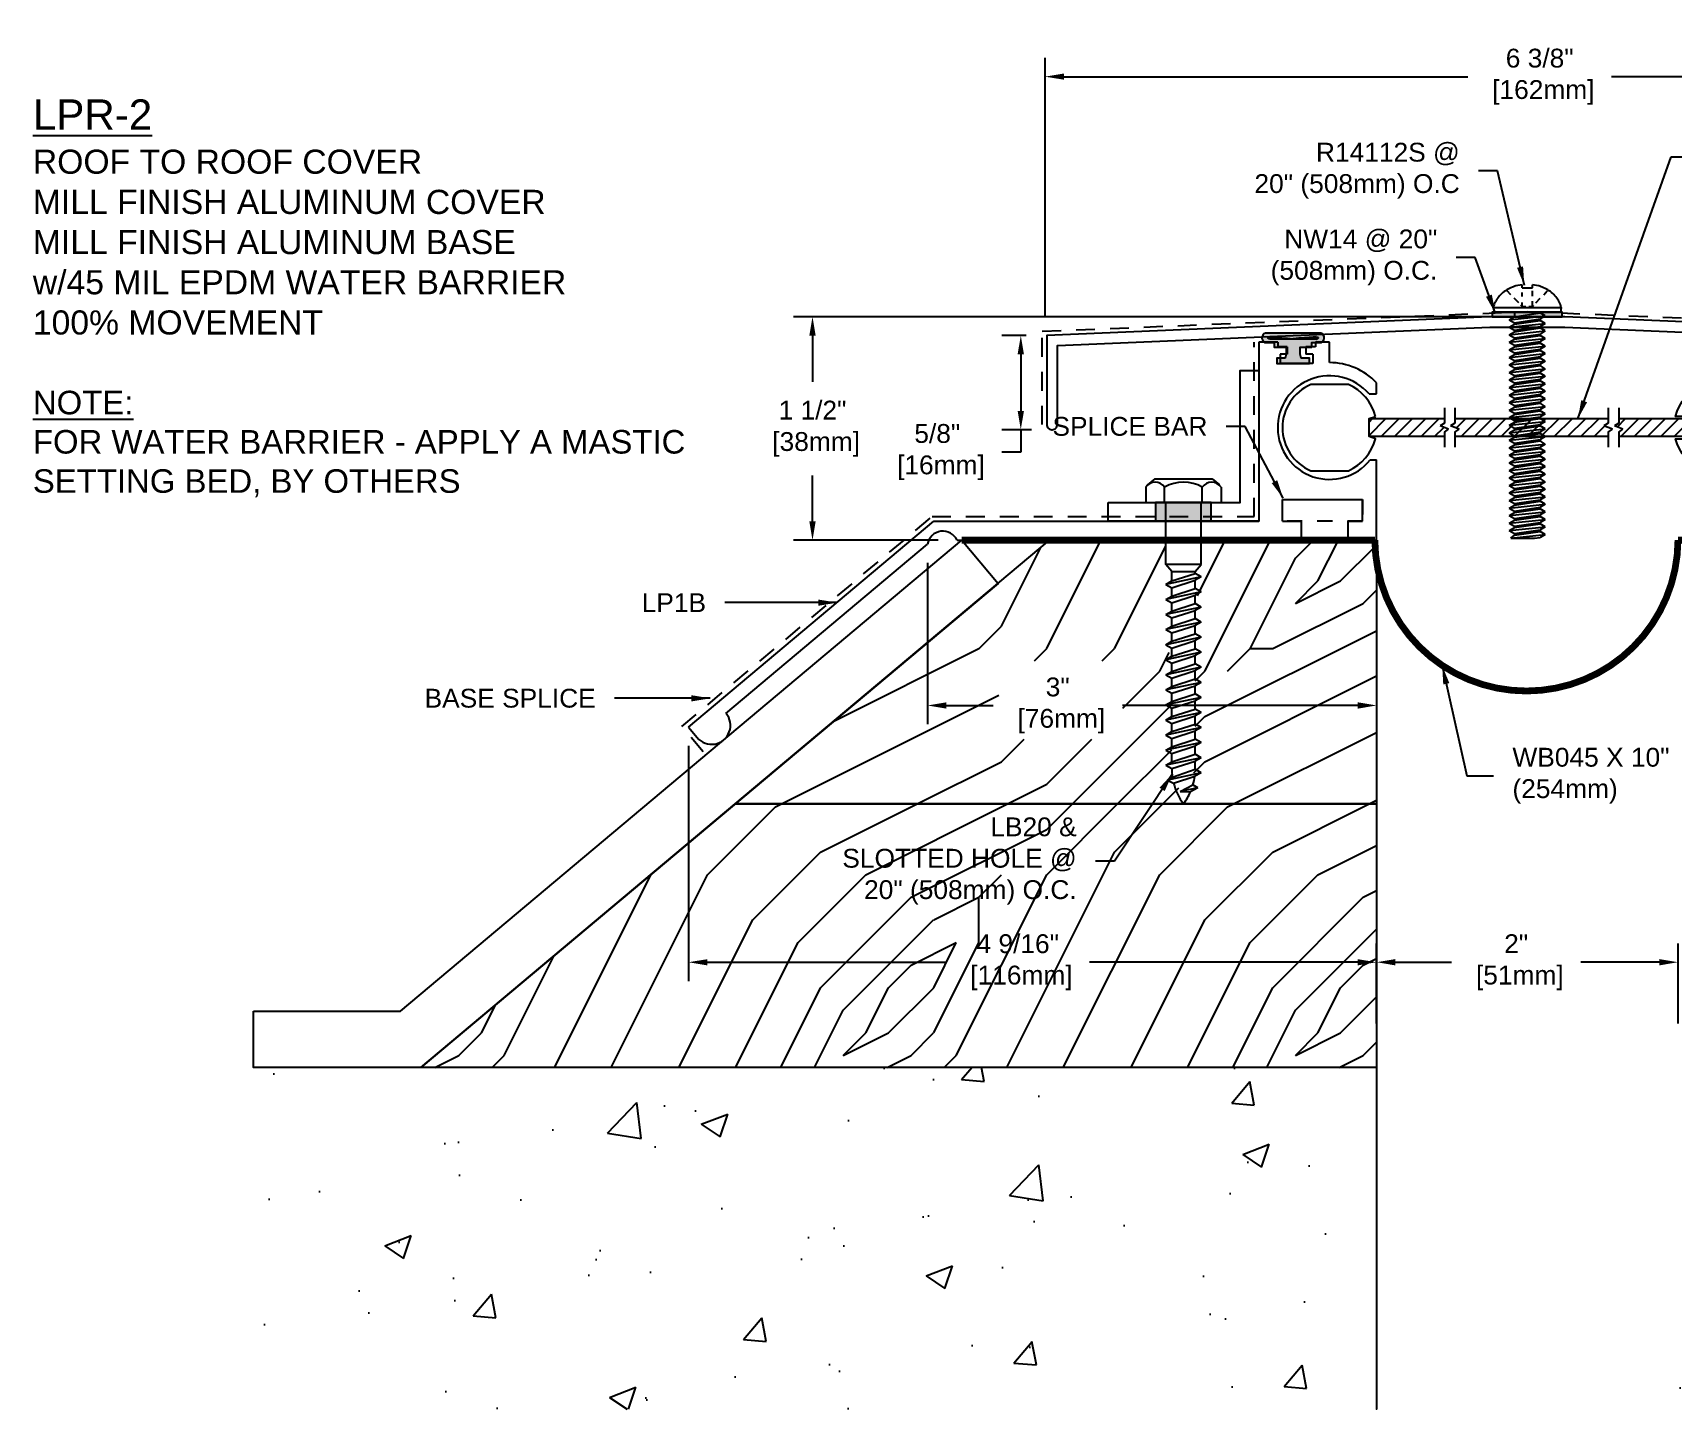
# Model space of a CAD drawing. Header units: inches. Extents: x -1.5 to 17.2, y 1.1 to 10.2.
# Drawn here: x -1.48 to 9.41, y 1.1 to 10.24 of the extents above; entities that cross this region are included whole.
import ezdxf

# ---------------------------------------------------------------- set-up
doc = ezdxf.new("R2010")
doc.units = ezdxf.units.IN
doc.header["$MEASUREMENT"] = 0
doc.linetypes.add('DASHED2', pattern=[0.375, 0.25, -0.125])
for name, color, linetype in [('ANCHORS', 4, 'Continuous'), ('CONDITIONS', 1, 'Continuous'), ('DIMENSIONS', 3, 'Continuous'), ('FILLERS', 2, 'Continuous'), ('METALS', 7, 'Continuous'), ('TEXT', 2, 'Continuous')]:
    doc.layers.add(name, color=color, linetype=linetype)
doc.styles.add('ARIAL', font='arial.ttf')
doc.dimstyles.new('Arial', dxfattribs={"dimtxt": 0.125, "dimasz": 0.125, "dimexe": 0.125, "dimexo": 0.125, "dimgap": 0.125, "dimtad": 0, "dimtih": 1, "dimtoh": 1, "dimdec": 4, "dimzin": 3, "dimdsep": 46, "dimlunit": 4, "dimtxsty": 'ARIAL', "dimcen": 0.125, "dimadec": 0, "dimazin": 0, "dimtfac": 1, "dimtdec": 4, "dimtofl": 0, "dimtmove": 0, "dimatfit": 3, "dimfxl": 0, "dimfrac": 2, "dimtolj": 1, "dimtzin": 0, "dimarcsym": 0})
pattern_1 = [(0, (0.6, 0.15), (3, 3), [0.15, -2.85]), (90, (1.8, 1.2), (-3, 3), [0.3, -2.7]), (45, (1.2, 0.9), (3e-16, 3), [0.2121, -0.6363, 0.2121, -0.4242, 1.485, -1.27294]), (45, (0.45, 0), (3e-16, 3), [0.21213, -0.42426, 0.21213, -3.39412]), (45, (1.5, 0.3), (3e-16, 3), [0.2121, -4.0305]), (45, (1.8, 0.15), (3e-16, 3), [0.2121, -4.0305]), (45, (1.35, 0.45), (3e-16, 3), [0.2121, -4.0305]), (45, (1.2, 0.6), (3e-16, 3), [0.42426, -3.8184]), (45, (1.95, 2.85), (3e-16, 3), [0.4243, -3.8184]), (45, (0.9, 0.75), (3e-16, 3), [0.8485, -3.3941]), (45, (0.75, 0.9), (3e-16, 3), [0.8485, -3.3941]), (45, (2.7, 1.8), (3e-16, 3), [0.8485, -3.3941]), (45, (0.6, 1.2), (3e-16, 3), [0.6364, -3.60624]), (45, (0, 1.65), (3e-16, 3), [0.6364, -3.60624]), (45, (0.3, 1.35), (3e-16, 3), [0.6364, -3.60624]), (45, (2.25, 2.25), (3e-16, 3), [1.0607, -3.182]), (45, (1.95, 2.4), (3e-16, 3), [1.06066, -3.182]), (45, (2.25, 1.65), (3e-16, 3), [1.4849, -2.7577]), (26.565, (0.9, 0.45), (3, 1e-09), [0.3354, -6.3728]), (26.565, (1.5, 1.35), (3, 1e-09), [0.3354, -6.3728]), (26.565, (1.35, 1.05), (3, 1e-09), [0.3354, -6.3728]), (26.565, (0.75, 0.15), (3, 1e-09), [0.6708, -6.0374]), (26.565, (1.35, 1.5), (3, 1e-09), [1.00623, -5.702]), (26.565, (1.05, 1.65), (3, 1e-09), [1.34164, -5.36656]), (26.565, (0.75, 1.8), (3, 1e-09), [1.34164, -5.36656]), (26.565, (0.3, 2.7), (3, 1e-09), [1.34164, -5.36656]), (26.565, (0.3, 2.4), (3, 1e-09), [1.67705, -5.03115]), (26.565, (0.45, 2.1), (3, 1e-09), [1.67705, -5.03115]), (63.435, (1.5, 0.9), (2e-10, 3), [0.3354, -6.3728]), (63.435, (1.05, 0.6), (2e-10, 3), [0.3354, -6.3728]), (63.435, (0.6, 0.15), (2e-10, 3), [0.6708, -6.0374]), (63.435, (1.5, 0.6), (2e-10, 3), [0.6708, -6.0374]), (63.435, (0.3, 0), (2e-10, 3), [1.00623, -5.702]), (63.435, (0, 0), (2e-10, 3), [1.34164, -5.36656]), (63.435, (2.7, 0.15), (2e-10, 3), [1.34164, -5.36656]), (63.435, (1.65, 0.45), (2e-10, 3), [1.34164, -5.36656]), (63.435, (2.25, 0.15), (2e-10, 3), [1.67705, -5.03115]), (63.435, (1.95, 0.3), (2e-10, 3), [1.67705, -5.03115])]

# ---------------------------------------------------------------- blocks, each defined once
blk = doc.blocks.new('9204')
blk.add_lwpolyline([(0.01, 0.07), (0, 0.06), (-0.01, 0.07), (-0.25, 0.07), (-3.188, -0.055), (-3.188, -0.646, 0.414214), (-3.154, -0.68), (-3.152, -0.68, 0.414214), (-3.118, -0.646), (-3.118, -0.122), (-0.249, 0), (0.249, 0), (3.118, -0.122), (3.118, -0.646, 0.414214), (3.152, -0.68), (3.154, -0.68, 0.414214), (3.188, -0.646), (3.188, -0.055), (0.25, 0.07)], format="xyb", close=True)
blk = doc.blocks.new('SB6')
h = blk.add_hatch()
h.set_pattern_fill('ANSI31', color=256, scale=0.5, style=0)
h.paths.add_polyline_path([(2.805, -0.06), (2.805, 0.06), (1.919, 0.06), (1.919, 0.03), (1.89, 0.011), (1.947, -0.011), (1.919, -0.03), (1.919, -0.06)])
h.paths.add_polyline_path([(1.849, -0.06), (1.849, -0.03), (1.877, -0.011), (1.82, 0.011), (1.849, 0.03), (1.849, 0.06), (0.832, 0.06), (0.832, 0.03), (0.803, 0.011), (0.86, -0.011), (0.832, -0.03), (0.832, -0.06)])
h.paths.add_polyline_path([(0.762, -0.06), (0.762, -0.03), (0.79, -0.011), (0.733, 0.011), (0.762, 0.03), (0.762, 0.06), (0.262, 0.06), (0.262, -0.06)])
for p, q in [((0.762, 0.13), (0.762, 0.03)), ((0.832, 0.13), (0.832, 0.03)), ((1.849, 0.13), (1.849, 0.03)), ((1.919, 0.13), (1.919, 0.03)), ((0.762, 0.03), (0.733, 0.011)), ((0.79, -0.011), (0.733, 0.011)), ((0.832, 0.03), (0.803, 0.011)), ((0.86, -0.011), (0.803, 0.011)), ((1.849, 0.03), (1.82, 0.011)), ((1.877, -0.011), (1.82, 0.011)), ((1.919, 0.03), (1.89, 0.011)), ((1.947, -0.011), (1.89, 0.011)), ((0.762, -0.03), (0.79, -0.011)), ((0.762, -0.03), (0.762, -0.13)), ((0.832, -0.03), (0.86, -0.011)), ((0.832, -0.03), (0.832, -0.13)), ((1.849, -0.03), (1.877, -0.011)), ((1.849, -0.03), (1.849, -0.13)), ((1.919, -0.03), (1.947, -0.011)), ((1.919, -0.03), (1.919, -0.13))]:
    blk.add_line(p, q)
for points in [[(0.304, 0.074, 0.233897), (0.125, 0.286), (-0.125, 0.286, 0.654654), (-0.125, -0.286), (0.125, -0.286, 0.233897), (0.304, -0.074), (0.262, -0.06), (0.262, 0.06)], [(2.805, 0.074), (2.296, 0.074, -0.233897), (2.475, 0.286), (2.725, 0.286, -0.654654), (2.725, -0.286), (2.475, -0.286, -0.233897), (2.296, -0.074), (2.805, -0.074)]]:
    blk.add_lwpolyline(points, format="xyb", close=True)
for points in [[(0.262, 0.06), (0.762, 0.06)], [(0.832, 0.06), (1.849, 0.06)], [(1.919, 0.06), (2.805, 0.06), (2.805, -0.06), (1.919, -0.06)], [(0.762, -0.06), (0.262, -0.06)], [(1.849, -0.06), (0.832, -0.06)]]:
    blk.add_lwpolyline(points)
blk = doc.blocks.new('*D2')
at = {"layer": 'Defpoints', "color": 0}
for p in [(8.419, 8.355), (3.698, 6.872), (4.657, 6.872)]:
    blk.add_point(p, dxfattribs=at)
at = {"layer": 'DIMENSIONS', "color": 0, "lineweight": -2}
for p, q in [((8.294, 8.355), (3.573, 8.355)), ((3.698, 8.23), (3.698, 7.922)), ((3.698, 6.997), (3.698, 7.302)), ((4.532, 6.872), (3.573, 6.872))]:
    blk.add_line(p, q, dxfattribs=at)
at = {"layer": 'DIMENSIONS', "color": 0}
for points in [[(3.677, 8.23), (3.719, 8.23), (3.698, 8.355)], [(3.677, 6.997), (3.719, 6.997), (3.698, 6.872)]]:
    blk.add_solid(points, dxfattribs=at)
at = {"layer": 'DIMENSIONS', "color": 0, "insert": (3.698, 7.612), "char_height": 0.125, "attachment_point": 5, "style": 'ARIAL'}
blk.add_mtext('\\A1;1 1/2"\\P [38mm]', dxfattribs=at)
blk = doc.blocks.new('*D3')
at = {"layer": 'Defpoints', "color": 0}
for p in [(5.241, 8.23), (5.08, 7.605), (5.275, 7.605)]:
    blk.add_point(p, dxfattribs=at)
at = {"layer": 'DIMENSIONS', "color": 0, "lineweight": -2}
for p, q in [((5.116, 8.23), (4.955, 8.23)), ((5.08, 8.105), (5.08, 7.73)), ((5.15, 7.605), (4.955, 7.605)), ((5.08, 7.605), (5.08, 7.457)), ((5.08, 7.457), (4.955, 7.457))]:
    blk.add_line(p, q, dxfattribs=at)
at = {"layer": 'DIMENSIONS', "color": 0}
for points in [[(5.059, 8.105), (5.101, 8.105), (5.08, 8.23)], [(5.059, 7.73), (5.101, 7.73), (5.08, 7.605)]]:
    blk.add_solid(points, dxfattribs=at)
at = {"layer": 'DIMENSIONS', "color": 0, "insert": (4.526, 7.457), "char_height": 0.125, "attachment_point": 5, "style": 'ARIAL'}
blk.add_mtext('\\A1;5/8"\\P [16mm]', dxfattribs=at)
blk = doc.blocks.new('*D4')
at = {"layer": 'Defpoints', "color": 0}
for p in [(9.441, 4.071), (7.441, 3.54), (9.441, 3.54)]:
    blk.add_point(p, dxfattribs=at)
at = {"layer": 'DIMENSIONS', "color": 0, "lineweight": -2}
for p, q in [((7.441, 3.665), (7.441, 4.196)), ((9.441, 3.665), (9.441, 4.196)), ((7.566, 4.071), (7.938, 4.071)), ((9.316, 4.071), (8.796, 4.071))]:
    blk.add_line(p, q, dxfattribs=at)
at = {"layer": 'DIMENSIONS', "color": 0}
for points in [[(7.566, 4.092), (7.566, 4.05), (7.441, 4.071)], [(9.316, 4.092), (9.316, 4.05), (9.441, 4.071)]]:
    blk.add_solid(points, dxfattribs=at)
at = {"layer": 'DIMENSIONS', "color": 0, "insert": (8.367, 4.071), "char_height": 0.125, "attachment_point": 5, "style": 'ARIAL'}
blk.add_mtext('\\A1;2"\\P [51mm]', dxfattribs=at)
blk = doc.blocks.new('*D5')
at = {"layer": 'Defpoints', "color": 0}
for p in [(11.617, 9.948), (5.241, 8.23), (11.617, 8.23)]:
    blk.add_point(p, dxfattribs=at)
at = {"layer": 'DIMENSIONS', "color": 0, "lineweight": -2}
for p, q in [((5.241, 8.355), (5.241, 10.073)), ((11.617, 8.355), (11.617, 10.073)), ((5.366, 9.948), (8.046, 9.948)), ((11.492, 9.948), (9, 9.948))]:
    blk.add_line(p, q, dxfattribs=at)
at = {"layer": 'DIMENSIONS', "color": 0}
for points in [[(5.366, 9.969), (5.366, 9.928), (5.241, 9.948)], [(11.492, 9.969), (11.492, 9.928), (11.617, 9.948)]]:
    blk.add_solid(points, dxfattribs=at)
at = {"layer": 'DIMENSIONS', "color": 0, "insert": (8.523, 9.948), "char_height": 0.125, "attachment_point": 5, "style": 'ARIAL'}
blk.add_mtext('\\A1;6 3/8"\\P [162mm]', dxfattribs=at)
blk = doc.blocks.new('NW14')
blk.add_hatch(color=256).paths.add_polyline_path([(0.2325, -0.03), (0.2325, 0), (-0.2325, 0), (-0.2325, -0.03)])
blk.add_lwpolyline([(-0.2325, -0.03), (0.2325, -0.03), (0.2325, 0), (-0.2325, 0)], close=True)
blk = doc.blocks.new('LB20')
for p, q in [((-0.19, 0.156), (-0.238, 0.116)), ((-0.19, 0.156), (0.19, 0.156)), ((0.19, 0.156), (0.238, 0.116)), ((-0.25, 0.102), (-0.25, 0)), ((-0.25, 0), (0.25, 0)), ((-0.125, 0), (-0.125, 0.102)), ((-0.117, -0.412), (-0.117, 0)), ((0.117, -0.412), (0.117, 0)), ((0.125, 0), (0.125, 0.102)), ((0.25, 0.102), (0.25, 0)), ((-0.078, -0.458), (-0.117, -0.412)), ((0.117, -0.412), (-0.117, -0.412)), ((0.078, -0.458), (0.117, -0.412)), ((0.117, -0.494), (-0.117, -0.544)), ((-0.117, -0.544), (-0.078, -0.521)), ((-0.117, -0.544), (-0.078, -0.566)), ((-0.078, -0.521), (-0.078, -0.458)), ((-0.078, -0.458), (0.078, -0.458)), ((-0.078, -0.521), (0.078, -0.471)), ((-0.078, -0.566), (0.078, -0.516)), ((0.078, -0.471), (0.078, -0.458)), ((0.117, -0.494), (0.078, -0.471)), ((0.117, -0.494), (0.078, -0.516)), ((0.078, -0.571), (0.078, -0.516)), ((0.117, -0.594), (-0.117, -0.644)), ((-0.117, -0.644), (-0.078, -0.621)), ((-0.117, -0.644), (-0.078, -0.666)), ((-0.078, -0.621), (-0.078, -0.566)), ((-0.078, -0.621), (0.078, -0.571)), ((-0.078, -0.666), (0.078, -0.616)), ((0.117, -0.594), (0.078, -0.571)), ((0.117, -0.594), (0.078, -0.616)), ((0.078, -0.671), (0.078, -0.616)), ((0.117, -0.694), (-0.117, -0.744)), ((-0.117, -0.744), (-0.078, -0.721)), ((-0.117, -0.744), (-0.078, -0.766)), ((-0.078, -0.721), (-0.078, -0.666)), ((-0.078, -0.721), (0.078, -0.671)), ((-0.078, -0.766), (0.078, -0.716)), ((0.117, -0.694), (0.078, -0.671)), ((0.117, -0.694), (0.078, -0.716)), ((0.078, -0.771), (0.078, -0.716)), ((0.117, -0.794), (-0.117, -0.844)), ((-0.117, -0.844), (-0.078, -0.821)), ((-0.117, -0.844), (-0.078, -0.866)), ((-0.078, -0.821), (-0.078, -0.766)), ((-0.078, -0.821), (0.078, -0.771)), ((-0.078, -0.866), (0.078, -0.816)), ((-0.078, -0.921), (-0.078, -0.866)), ((0.117, -0.794), (0.078, -0.771)), ((0.117, -0.794), (0.078, -0.816)), ((0.078, -0.871), (0.078, -0.816)), ((0.117, -0.894), (-0.117, -0.944)), ((-0.117, -0.944), (-0.078, -0.921)), ((-0.117, -0.944), (-0.078, -0.966)), ((-0.078, -0.921), (0.078, -0.871)), ((-0.078, -0.966), (0.078, -0.916)), ((-0.078, -1.021), (-0.078, -0.966)), ((-0.078, -1.021), (0.078, -0.971)), ((0.117, -0.894), (0.078, -0.871)), ((0.117, -0.894), (0.078, -0.916)), ((0.078, -0.971), (0.078, -0.916)), ((0.117, -0.994), (0.078, -0.971)), ((0.117, -0.994), (-0.117, -1.044)), ((-0.117, -1.044), (-0.078, -1.021)), ((-0.117, -1.044), (-0.078, -1.066)), ((-0.078, -1.066), (0.078, -1.016)), ((-0.078, -1.121), (-0.078, -1.066)), ((-0.078, -1.121), (0.078, -1.071)), ((0.117, -0.994), (0.078, -1.016)), ((0.078, -1.071), (0.078, -1.016)), ((0.117, -1.094), (0.078, -1.071)), ((0.117, -1.094), (-0.117, -1.144)), ((-0.117, -1.144), (-0.078, -1.121)), ((-0.117, -1.144), (-0.078, -1.166)), ((0.117, -1.194), (-0.117, -1.244)), ((-0.078, -1.166), (0.078, -1.116)), ((-0.078, -1.221), (-0.078, -1.166)), ((-0.078, -1.221), (0.078, -1.171)), ((0.117, -1.094), (0.078, -1.116)), ((0.078, -1.171), (0.078, -1.116)), ((0.117, -1.194), (0.078, -1.171)), ((0.117, -1.194), (0.078, -1.216)), ((-0.117, -1.244), (-0.078, -1.221)), ((-0.117, -1.244), (-0.078, -1.266)), ((0.117, -1.294), (-0.117, -1.344)), ((-0.078, -1.266), (0.078, -1.216)), ((-0.078, -1.321), (-0.078, -1.266)), ((-0.078, -1.321), (0.078, -1.271)), ((0.078, -1.271), (0.078, -1.216)), ((0.117, -1.294), (0.078, -1.271)), ((0.117, -1.294), (0.078, -1.316)), ((-0.117, -1.344), (-0.078, -1.321)), ((-0.117, -1.344), (-0.078, -1.366)), ((0.117, -1.394), (-0.117, -1.444)), ((-0.078, -1.366), (0.078, -1.316)), ((-0.078, -1.421), (-0.078, -1.366)), ((-0.078, -1.421), (0.078, -1.371)), ((0.078, -1.371), (0.078, -1.316)), ((0.117, -1.394), (0.078, -1.371)), ((0.117, -1.394), (0.078, -1.416)), ((-0.117, -1.444), (-0.078, -1.421)), ((-0.117, -1.444), (-0.078, -1.466)), ((0.117, -1.494), (-0.117, -1.544)), ((-0.117, -1.544), (-0.078, -1.521)), ((-0.078, -1.466), (0.078, -1.416)), ((-0.078, -1.521), (-0.078, -1.466)), ((-0.078, -1.521), (0.078, -1.471)), ((-0.078, -1.566), (0.078, -1.516)), ((0.078, -1.471), (0.078, -1.416)), ((0.117, -1.494), (0.078, -1.471)), ((0.117, -1.494), (0.078, -1.516)), ((0.078, -1.571), (0.078, -1.516)), ((-0.117, -1.544), (-0.078, -1.566)), ((0.117, -1.594), (-0.117, -1.644)), ((-0.117, -1.644), (-0.078, -1.621)), ((-0.078, -1.621), (-0.078, -1.566)), ((-0.078, -1.621), (0.078, -1.571)), ((-0.078, -1.666), (0.078, -1.616)), ((0.117, -1.594), (0.078, -1.571)), ((0.117, -1.594), (0.078, -1.616)), ((0.078, -1.671), (0.078, -1.616)), ((-0.117, -1.644), (-0.078, -1.666)), ((0.117, -1.694), (-0.117, -1.744)), ((-0.117, -1.744), (-0.078, -1.721)), ((-0.078, -1.721), (-0.078, -1.666)), ((-0.078, -1.721), (0.078, -1.671)), ((-0.078, -1.766), (0.078, -1.716)), ((0.117, -1.694), (0.078, -1.671)), ((0.117, -1.694), (0.078, -1.716)), ((0.078, -1.766), (0.078, -1.716)), ((-0.117, -1.744), (-0.078, -1.766)), ((0.117, -1.794), (-0.105, -1.844)), ((-0.105, -1.844), (-0.074, -1.823)), ((-0.105, -1.844), (-0.066, -1.862)), ((-0.074, -1.823), (0.078, -1.771)), ((-0.066, -1.862), (0.075, -1.817)), ((0.117, -1.794), (0.075, -1.817)), ((0.117, -1.794), (0.078, -1.771)), ((-0.022, -1.918), (0.063, -1.874)), ((0.096, -1.893), (-0.022, -1.918)), ((-0.022, -1.918), (0.047, -1.92)), ((0.096, -1.893), (0.047, -1.92)), ((0.096, -1.893), (0.063, -1.874))]:
    blk.add_line(p, q)
for centre, radius, start, end in [((-0.188, 0.057), 0.077, 35.7751, 144.2249), ((0, -0.126), 0.26, 61.2813, 118.7187), ((0.187, 0.057), 0.077, 35.7751, 144.2249), ((0.311, -1.766), 0.389, 180, 188.3837), ((-0.311, -1.766), 0.389, 343.9655, 352.4485), ((-0.311, -1.766), 0.389, 359.2771, 0), ((0.311, -1.766), 0.389, 194.3207, 216.9667), ((-0.311, -1.766), 0.389, 323.0333, 336.7752)]:
    blk.add_arc(centre, radius, start, end)
blk = doc.blocks.new('A$CD336')
for p, q in [((3.921, 2.673), (3.796, 2.673)), ((3.796, 2.673), (3.796, 1.485)), ((3.921, 2.673), (3.921, 2.642)), ((3.983, 2.642), (3.921, 2.642)), ((3.983, 2.642), (3.983, 2.595)), ((4.108, 2.642), (4.108, 2.595)), ((4.171, 2.642), (4.108, 2.642)), ((4.171, 2.673), (4.171, 2.642)), ((4.265, 2.673), (4.171, 2.673)), ((4.265, 2.538), (4.265, 2.673)), ((3.983, 2.595), (3.937, 2.595)), ((3.937, 2.595), (3.937, 2.533)), ((4.155, 2.533), (3.937, 2.533)), ((4.155, 2.595), (4.108, 2.595)), ((4.155, 2.595), (4.155, 2.533)), ((4.577, 2.33), (4.577, 2.404)), ((4.527, 2.33), (4.577, 2.33)), ((4.534, 1.893), (4.577, 1.893)), ((4.577, 1.36), (4.577, 1.893)), ((3.953, 1.485), (3.953, 1.63)), ((3.953, 1.63), (4.484, 1.63)), ((4.484, 1.485), (4.484, 1.63)), ((0.011, 0.119), (1.639, 1.485)), ((1.639, 1.485), (3.796, 1.485)), ((3.953, 1.485), (4.078, 1.485)), ((4.078, 1.36), (4.078, 1.485)), ((4.389, 1.485), (4.484, 1.485)), ((4.389, 1.36), (4.389, 1.485)), ((0.26, 0.21), (1.598, 1.333)), ((1.794, 1.36), (4.078, 1.36)), ((4.389, 1.36), (4.577, 1.36)), ((0.011, 0.119), (0.069, 0.05))]:
    blk.add_line(p, q)
for centre, radius, start, end in [((4.265, 2.107), 0.431, 43.6228, 90), ((4.265, 2.107), 0.344, 40.4102, 321.5309), ((1.7, 1.317), 0.103, 24.6753, 170.7749), ((0.165, 0.13), 0.125, 220, 40)]:
    blk.add_arc(centre, radius, start, end)
blk = doc.blocks.new('LP1B')
blk.add_blockref('A$CD336', (-4.265, -2.107))
blk = doc.blocks.new('SA18')
blk.add_lwpolyline([(-1, 0.125), (-0.125, 0.125), (-0.125, 1), (0, 1), (0, 0), (-1, 0)], close=True)
blk = doc.blocks.new('*D11')
at = {"layer": 'Defpoints', "color": 0}
for p in [(2.875, 5.631), (7.441, 4.21), (7.441, 4.071)]:
    blk.add_point(p, dxfattribs=at)
at = {"layer": 'DIMENSIONS', "color": 0, "lineweight": -2}
for p, q in [((2.875, 5.506), (2.875, 3.946)), ((3, 4.071), (4.582, 4.071)), ((7.316, 4.071), (5.537, 4.071)), ((7.441, 4.085), (7.441, 3.946))]:
    blk.add_line(p, q, dxfattribs=at)
at = {"layer": 'DIMENSIONS', "color": 0}
for points in [[(3, 4.091), (3, 4.05), (2.875, 4.071)], [(7.316, 4.091), (7.316, 4.05), (7.441, 4.071)]]:
    blk.add_solid(points, dxfattribs=at)
at = {"layer": 'DIMENSIONS', "color": 0, "insert": (5.06, 4.071), "char_height": 0.125, "attachment_point": 5, "style": 'ARIAL'}
blk.add_mtext('\\A1;4 9/16"\\P [116mm]', dxfattribs=at)
blk = doc.blocks.new('V3RforCM')
h = blk.add_hatch(color=256)
h.paths.add_polyline_path([(9.994, 10.304), (10.072, 10.304), (10.072, 10.335), (10.136, 10.335, 0.8111), (10.12, 10.397), (9.774, 10.397, 0.8111), (9.758, 10.335), (9.822, 10.335), (9.822, 10.304), (9.901, 10.304), (9.901, 10.257), (9.894, 10.23), (9.839, 10.23), (9.839, 10.195), (10.054, 10.195), (10.054, 10.23), (9.999, 10.23), (9.994, 10.257)])
edge = h.paths.add_edge_path(flags=16)
edge.add_spline(control_points=[(9.792, 10.356), (9.791, 10.357), (9.745, 10.378), (9.843, 10.369), (9.947, 10.358)], knot_values=[0.028497, 0.028497, 0.028497, 0.028497, 0.032831, 0.201023, 0.201023, 0.201023, 0.201023], degree=3, periodic=0)
edge.add_spline(control_points=[(9.947, 10.358), (10.051, 10.369), (10.149, 10.378), (10.103, 10.357), (10.102, 10.356)], knot_values=[0.028497, 0.028497, 0.028497, 0.028497, 0.196688, 0.201023, 0.201023, 0.201023, 0.201023], degree=3, periodic=0)
edge.add_line((10.102, 10.356), (9.792, 10.356))
blk.add_lwpolyline([(9.822, 10.304), (9.822, 10.335), (9.758, 10.335, -0.8111), (9.774, 10.397), (10.12, 10.397, -0.8111), (10.136, 10.335), (10.072, 10.335), (10.072, 10.304), (9.994, 10.304), (9.994, 10.257), (9.999, 10.23), (10.054, 10.23), (10.054, 10.195), (9.839, 10.195), (9.839, 10.23), (9.894, 10.23), (9.901, 10.257), (9.901, 10.304)], format="xyb", close=True)
blk.add_lwpolyline([(9.792, 10.356), (10.102, 10.356)])
for points in [[(9.792, 10.356), (9.791, 10.357), (9.745, 10.378), (9.843, 10.369), (9.947, 10.358)], [(10.102, 10.356), (10.103, 10.357), (10.149, 10.378), (10.051, 10.369), (9.947, 10.358)]]:
    blk.add_open_spline(points, degree=3, knots=[0.028497, 0.028497, 0.028497, 0.028497, 0.0328313, 0.2010226, 0.2010226, 0.2010226, 0.2010226])
blk = doc.blocks.new('*D15')
at = {"layer": 'Defpoints', "color": 0}
for p in [(7.441, 6.872), (4.462, 6.846), (7.441, 5.775)]:
    blk.add_point(p, dxfattribs=at)
at = {"layer": 'DIMENSIONS', "color": 0, "lineweight": -2}
for p, q in [((4.462, 6.721), (4.462, 5.65)), ((7.441, 6.747), (7.441, 5.65)), ((4.587, 5.775), (4.896, 5.775)), ((7.316, 5.775), (5.754, 5.775))]:
    blk.add_line(p, q, dxfattribs=at)
at = {"layer": 'DIMENSIONS', "color": 0}
for points in [[(4.587, 5.796), (4.587, 5.754), (4.462, 5.775)], [(7.316, 5.796), (7.316, 5.754), (7.441, 5.775)]]:
    blk.add_solid(points, dxfattribs=at)
at = {"layer": 'DIMENSIONS', "color": 0, "insert": (5.325, 5.775), "char_height": 0.125, "attachment_point": 5, "style": 'ARIAL'}
blk.add_mtext('\\A1;3"\\P [76mm]', dxfattribs=at)
blk = doc.blocks.new('R14112')
for p, q in [((-0.109, 0.116), (-0.133, 0.141)), ((-0.034, 0.161), (-0.034, 0.182)), ((-0.034, 0.161), (0.034, 0.161)), ((-0.034, 0.103), (-0.034, 0.131)), ((0.034, 0.161), (0.034, 0.182)), ((0.034, 0.106), (0.034, 0.142)), ((0.109, 0.116), (0.133, 0.141)), ((-0.226, 0.031), (0.226, 0.031)), ((-0.226, 0.031), (-0.22, 0)), ((-0.22, 0), (0.22, 0)), ((-0.057, 0.062), (-0.086, 0.092)), ((-0.085, 0), (-0.085, -0.03)), ((-0.034, 0.038), (-0.042, 0.046)), ((-0.034, 0.038), (-0.034, 0.065)), ((-0.034, 0.038), (-0.01, 0.038)), ((0.01, 0.038), (0.034, 0.038)), ((0.034, 0.038), (0.034, 0.073)), ((0.034, 0.038), (0.042, 0.046)), ((0.057, 0.062), (0.086, 0.092)), ((0.085, 0), (0.085, -0.005)), ((0.226, 0.031), (0.22, 0)), ((-0.119, -0.05), (0.119, -0.025)), ((-0.119, -0.05), (-0.085, -0.03)), ((-0.119, -0.05), (-0.085, -0.07)), ((-0.119, -0.1), (0.119, -0.075)), ((-0.119, -0.1), (-0.085, -0.08)), ((-0.119, -0.1), (-0.085, -0.12)), ((-0.085, -0.03), (0.085, -0.005)), ((-0.085, -0.07), (0.085, -0.045)), ((-0.085, -0.08), (0.085, -0.055)), ((-0.085, -0.07), (-0.085, -0.08)), ((-0.085, -0.12), (0.085, -0.095)), ((-0.085, -0.13), (0.085, -0.105)), ((0.119, -0.025), (0.085, -0.005)), ((0.119, -0.025), (0.085, -0.045)), ((0.085, -0.045), (0.085, -0.055)), ((0.119, -0.075), (0.085, -0.055)), ((0.119, -0.075), (0.085, -0.095)), ((0.085, -0.095), (0.085, -0.105)), ((0.119, -0.125), (0.085, -0.105)), ((-0.119, -0.15), (0.119, -0.125)), ((-0.119, -0.15), (-0.085, -0.13)), ((-0.119, -0.15), (-0.085, -0.17)), ((-0.119, -0.2), (0.119, -0.175)), ((-0.119, -0.2), (-0.085, -0.18)), ((-0.119, -0.2), (-0.085, -0.22)), ((-0.085, -0.12), (-0.085, -0.13)), ((-0.085, -0.17), (0.085, -0.145)), ((-0.085, -0.18), (0.085, -0.155)), ((-0.085, -0.17), (-0.085, -0.18)), ((-0.085, -0.22), (0.085, -0.195)), ((-0.085, -0.23), (0.085, -0.205)), ((0.119, -0.125), (0.085, -0.145)), ((0.085, -0.145), (0.085, -0.155)), ((0.119, -0.175), (0.085, -0.155)), ((0.119, -0.175), (0.085, -0.195)), ((0.085, -0.195), (0.085, -0.205)), ((0.119, -0.225), (0.085, -0.205)), ((-0.119, -0.25), (0.119, -0.225)), ((-0.119, -0.25), (-0.085, -0.23)), ((-0.119, -0.25), (-0.085, -0.27)), ((-0.119, -0.3), (0.119, -0.275)), ((-0.119, -0.3), (-0.085, -0.28)), ((-0.119, -0.3), (-0.085, -0.32)), ((-0.119, -0.35), (0.119, -0.325)), ((-0.085, -0.22), (-0.085, -0.23)), ((-0.085, -0.27), (0.085, -0.245)), ((-0.085, -0.28), (0.085, -0.255)), ((-0.085, -0.27), (-0.085, -0.28)), ((-0.085, -0.32), (0.085, -0.295)), ((-0.085, -0.33), (0.085, -0.305)), ((-0.085, -0.32), (-0.085, -0.33)), ((0.119, -0.225), (0.085, -0.245)), ((0.085, -0.245), (0.085, -0.255)), ((0.119, -0.275), (0.085, -0.255)), ((0.119, -0.275), (0.085, -0.295)), ((0.085, -0.295), (0.085, -0.305)), ((0.119, -0.325), (0.085, -0.305)), ((0.119, -0.325), (0.085, -0.345)), ((-0.119, -0.35), (-0.085, -0.33)), ((-0.119, -0.35), (-0.085, -0.37)), ((-0.119, -0.4), (0.119, -0.375)), ((-0.119, -0.4), (-0.085, -0.38)), ((-0.119, -0.4), (-0.085, -0.42)), ((-0.119, -0.45), (0.119, -0.425)), ((-0.119, -0.45), (-0.085, -0.43)), ((-0.085, -0.37), (0.085, -0.345)), ((-0.085, -0.38), (0.085, -0.355)), ((-0.085, -0.37), (-0.085, -0.38)), ((-0.085, -0.42), (0.085, -0.395)), ((-0.085, -0.43), (0.085, -0.405)), ((-0.085, -0.42), (-0.085, -0.43)), ((0.085, -0.345), (0.085, -0.355)), ((0.119, -0.375), (0.085, -0.355)), ((0.119, -0.375), (0.085, -0.395)), ((0.085, -0.395), (0.085, -0.405)), ((0.119, -0.425), (0.085, -0.405)), ((0.119, -0.425), (0.085, -0.445)), ((-0.119, -0.45), (-0.085, -0.47)), ((-0.119, -0.5), (0.119, -0.475)), ((-0.119, -0.5), (-0.085, -0.48)), ((-0.119, -0.5), (-0.085, -0.52)), ((-0.119, -0.55), (0.119, -0.525)), ((-0.119, -0.55), (-0.085, -0.53)), ((-0.085, -0.47), (0.085, -0.445)), ((-0.085, -0.48), (0.085, -0.455)), ((-0.085, -0.47), (-0.085, -0.48)), ((-0.085, -0.52), (0.085, -0.495)), ((-0.085, -0.53), (0.085, -0.505)), ((-0.085, -0.52), (-0.085, -0.53)), ((0.085, -0.445), (0.085, -0.455)), ((0.119, -0.475), (0.085, -0.455)), ((0.119, -0.475), (0.085, -0.495)), ((0.085, -0.495), (0.085, -0.505)), ((0.119, -0.525), (0.085, -0.505)), ((0.119, -0.525), (0.085, -0.545)), ((-0.119, -0.55), (-0.085, -0.57)), ((-0.119, -0.6), (0.119, -0.575)), ((-0.119, -0.6), (-0.085, -0.58)), ((-0.119, -0.6), (-0.085, -0.62)), ((-0.119, -0.65), (0.119, -0.625)), ((-0.119, -0.65), (-0.085, -0.63)), ((-0.119, -0.65), (-0.085, -0.67)), ((-0.085, -0.57), (0.085, -0.545)), ((-0.085, -0.58), (0.085, -0.555)), ((-0.085, -0.57), (-0.085, -0.58)), ((-0.085, -0.62), (0.085, -0.595)), ((-0.085, -0.63), (0.085, -0.605)), ((-0.085, -0.62), (-0.085, -0.63)), ((-0.085, -0.67), (0.085, -0.645)), ((0.085, -0.545), (0.085, -0.555)), ((0.119, -0.575), (0.085, -0.555)), ((0.119, -0.575), (0.085, -0.595)), ((0.085, -0.595), (0.085, -0.605)), ((0.119, -0.625), (0.085, -0.605)), ((0.119, -0.625), (0.085, -0.645)), ((0.085, -0.645), (0.085, -0.655)), ((-0.119, -0.7), (0.119, -0.675)), ((-0.119, -0.7), (-0.085, -0.68)), ((-0.119, -0.7), (-0.085, -0.72)), ((-0.119, -0.75), (0.119, -0.725)), ((-0.119, -0.75), (-0.085, -0.73)), ((-0.119, -0.75), (-0.085, -0.77)), ((-0.085, -0.68), (0.085, -0.655)), ((-0.085, -0.67), (-0.085, -0.68)), ((-0.085, -0.72), (0.085, -0.695)), ((-0.085, -0.73), (0.085, -0.705)), ((-0.085, -0.72), (-0.085, -0.73)), ((-0.085, -0.77), (0.085, -0.745)), ((-0.085, -0.78), (0.085, -0.755)), ((0.119, -0.675), (0.085, -0.655)), ((0.119, -0.675), (0.085, -0.695)), ((0.085, -0.695), (0.085, -0.705)), ((0.119, -0.725), (0.085, -0.705)), ((0.119, -0.725), (0.085, -0.745)), ((0.085, -0.745), (0.085, -0.755)), ((0.119, -0.775), (0.085, -0.755)), ((-0.119, -0.8), (0.119, -0.775)), ((-0.119, -0.8), (-0.085, -0.78)), ((-0.119, -0.8), (-0.085, -0.82)), ((-0.119, -0.85), (0.119, -0.825)), ((-0.119, -0.85), (-0.085, -0.83)), ((-0.119, -0.85), (-0.085, -0.87)), ((-0.085, -0.77), (-0.085, -0.78)), ((-0.085, -0.82), (0.085, -0.795)), ((-0.085, -0.83), (0.085, -0.805)), ((-0.085, -0.82), (-0.085, -0.83)), ((-0.085, -0.87), (0.085, -0.845)), ((-0.085, -0.88), (0.085, -0.855)), ((-0.085, -0.87), (-0.085, -0.88)), ((0.119, -0.775), (0.085, -0.795)), ((0.085, -0.795), (0.085, -0.805)), ((0.119, -0.825), (0.085, -0.805)), ((0.119, -0.825), (0.085, -0.845)), ((0.085, -0.845), (0.085, -0.855)), ((0.119, -0.875), (0.085, -0.855)), ((-0.119, -0.9), (0.119, -0.875)), ((-0.119, -0.9), (-0.085, -0.88)), ((-0.119, -0.9), (-0.085, -0.92)), ((-0.119, -0.95), (0.119, -0.925)), ((-0.119, -0.95), (-0.085, -0.93)), ((-0.119, -0.95), (-0.085, -0.97)), ((-0.119, -1), (0.119, -0.975)), ((-0.085, -0.92), (0.085, -0.895)), ((-0.085, -0.93), (0.085, -0.905)), ((-0.085, -0.92), (-0.085, -0.93)), ((-0.085, -0.97), (0.085, -0.945)), ((-0.085, -0.98), (0.085, -0.955)), ((-0.085, -0.97), (-0.085, -0.98)), ((0.119, -0.875), (0.085, -0.895)), ((0.085, -0.895), (0.085, -0.905)), ((0.119, -0.925), (0.085, -0.905)), ((0.119, -0.925), (0.085, -0.945)), ((0.085, -0.945), (0.085, -0.955)), ((0.119, -0.975), (0.085, -0.955)), ((0.119, -0.975), (0.085, -0.995)), ((-0.119, -1), (-0.085, -0.98)), ((-0.119, -1), (-0.085, -1.02)), ((-0.119, -1.05), (0.119, -1.025)), ((-0.119, -1.05), (-0.085, -1.03)), ((-0.119, -1.05), (-0.085, -1.07)), ((-0.119, -1.1), (0.119, -1.075)), ((-0.119, -1.1), (-0.085, -1.08)), ((-0.085, -1.02), (0.085, -0.995)), ((-0.085, -1.03), (0.085, -1.005)), ((-0.085, -1.02), (-0.085, -1.03)), ((-0.085, -1.07), (0.085, -1.045)), ((-0.085, -1.08), (0.085, -1.055)), ((-0.085, -1.07), (-0.085, -1.08)), ((0.085, -0.995), (0.085, -1.005)), ((0.119, -1.025), (0.085, -1.005)), ((0.119, -1.025), (0.085, -1.045)), ((0.085, -1.045), (0.085, -1.055)), ((0.119, -1.075), (0.085, -1.055)), ((0.119, -1.075), (0.085, -1.095)), ((-0.119, -1.1), (-0.085, -1.12)), ((-0.119, -1.15), (0.119, -1.125)), ((-0.119, -1.15), (-0.085, -1.13)), ((-0.119, -1.15), (-0.085, -1.17)), ((-0.119, -1.2), (0.119, -1.175)), ((-0.119, -1.2), (-0.085, -1.18)), ((-0.085, -1.12), (0.085, -1.095)), ((-0.085, -1.13), (0.085, -1.105)), ((-0.085, -1.12), (-0.085, -1.13)), ((-0.085, -1.17), (0.085, -1.145)), ((-0.085, -1.18), (0.085, -1.155)), ((-0.085, -1.17), (-0.085, -1.18)), ((-0.085, -1.22), (0.085, -1.195)), ((0.085, -1.095), (0.085, -1.105)), ((0.119, -1.125), (0.085, -1.105)), ((0.119, -1.125), (0.085, -1.145)), ((0.085, -1.145), (0.085, -1.155)), ((0.119, -1.175), (0.085, -1.155)), ((0.119, -1.175), (0.085, -1.195)), ((0.085, -1.195), (0.085, -1.205)), ((-0.119, -1.2), (-0.085, -1.22)), ((-0.119, -1.25), (0.119, -1.225)), ((-0.119, -1.25), (-0.085, -1.23)), ((-0.119, -1.25), (-0.085, -1.27)), ((-0.119, -1.3), (0.119, -1.275)), ((-0.119, -1.3), (-0.085, -1.28)), ((-0.119, -1.3), (-0.085, -1.32)), ((-0.085, -1.23), (0.085, -1.205)), ((-0.085, -1.22), (-0.085, -1.23)), ((-0.085, -1.27), (0.085, -1.245)), ((-0.085, -1.28), (0.085, -1.255)), ((-0.085, -1.27), (-0.085, -1.28)), ((-0.085, -1.32), (0.085, -1.295)), ((-0.085, -1.33), (0.085, -1.305)), ((0.119, -1.225), (0.085, -1.205)), ((0.119, -1.225), (0.085, -1.245)), ((0.085, -1.245), (0.085, -1.255)), ((0.119, -1.275), (0.085, -1.255)), ((0.119, -1.275), (0.085, -1.295)), ((0.085, -1.295), (0.085, -1.305)), ((0.119, -1.325), (0.085, -1.305)), ((-0.119, -1.35), (0.119, -1.325)), ((-0.119, -1.35), (-0.085, -1.33)), ((-0.119, -1.35), (-0.085, -1.37)), ((-0.119, -1.4), (0.119, -1.375)), ((-0.119, -1.4), (-0.085, -1.38)), ((-0.119, -1.4), (-0.085, -1.42)), ((-0.085, -1.32), (-0.085, -1.33)), ((-0.085, -1.37), (0.085, -1.345)), ((-0.085, -1.38), (0.085, -1.355)), ((-0.085, -1.37), (-0.085, -1.38)), ((-0.085, -1.42), (0.085, -1.395)), ((-0.085, -1.43), (0.085, -1.405)), ((0.119, -1.325), (0.085, -1.345)), ((0.085, -1.345), (0.085, -1.355)), ((0.119, -1.375), (0.085, -1.355)), ((0.119, -1.375), (0.085, -1.395)), ((0.085, -1.395), (0.085, -1.405)), ((0.119, -1.425), (0.085, -1.405)), ((-0.119, -1.45), (0.119, -1.425)), ((-0.119, -1.45), (-0.085, -1.43)), ((-0.119, -1.45), (-0.085, -1.47)), ((-0.11, -1.5), (0.119, -1.475)), ((-0.11, -1.5), (-0.085, -1.48)), ((-0.11, -1.5), (0.048, -1.5)), ((-0.085, -1.42), (-0.085, -1.43)), ((-0.085, -1.47), (0.085, -1.445)), ((-0.085, -1.48), (0.085, -1.455)), ((-0.085, -1.47), (-0.085, -1.48)), ((0.048, -1.5), (0.085, -1.495)), ((0.119, -1.425), (0.085, -1.445)), ((0.085, -1.445), (0.085, -1.455)), ((0.119, -1.475), (0.085, -1.455)), ((0.119, -1.475), (0.085, -1.495))]:
    blk.add_line(p, q)
for centre, radius, start, end in [((-0.041, -0.02), 0.192, 128.7816, 152.7282), ((-0.016, -0.051), 0.232, 108.4084, 128.7816), ((0, -0.1), 0.284, 96.8718, 108.4084), ((0, -0.1), 0.284, 71.5916, 83.1282), ((0.016, -0.051), 0.232, 51.2184, 71.5916), ((0.041, -0.02), 0.192, 27.2718, 51.2184), ((-0.08, 0), 0.149, 152.7282, 167.9922), ((0.08, 0), 0.149, 12.0078, 27.2718)]:
    blk.add_arc(centre, radius, start, end)

msp = doc.modelspace()

# ---------------------------------------------------------------- hatches: boundary and pattern name
at = {"layer": 'CONDITIONS'}
h = msp.add_hatch(dxfattribs=at)
h.set_pattern_fill('WOODFACE', color=256, scale=3, style=0)
h.set_pattern_definition(pattern_1)
h.paths.add_polyline_path([(6.08143, 6.46101), (6.08143, 6.51591), (6.04237, 6.53846), (6.08143, 6.56101), (6.08143, 6.61591), (6.04237, 6.63846), (6.08143, 6.66101), (6.08143, 6.72423), (6.04237, 6.76988), (6.04237, 6.87219), (5.27146, 6.87219), (3.1859, 5.12219), (7.44056, 5.12219), (7.44056, 6.72641, -0.03639594), (7.42928, 6.87219), (6.27674, 6.87219), (6.27674, 6.76988), (6.23768, 6.72422), (6.23768, 6.71101), (6.27674, 6.68846), (6.23768, 6.66591), (6.23768, 6.61101), (6.27674, 6.58846), (6.23768, 6.56591), (6.23768, 6.51101), (6.27674, 6.48846), (6.23768, 6.46591), (6.23768, 6.41101), (6.27674, 6.38846), (6.23768, 6.36591), (6.23768, 6.31101), (6.27674, 6.28846), (6.23768, 6.26591), (6.23768, 6.21101), (6.27674, 6.18846), (6.23768, 6.16591), (6.23768, 6.11101), (6.27674, 6.08846), (6.23768, 6.06591), (6.23768, 6.01101), (6.27674, 5.98846), (6.23768, 5.96591), (6.23768, 5.91101), (6.27674, 5.88846), (6.23768, 5.86591), (6.23768, 5.81101), (6.27674, 5.78846), (6.23768, 5.76591), (6.23768, 5.71101), (6.27674, 5.68846), (6.23768, 5.66591), (6.23768, 5.61101), (6.27674, 5.58846), (6.23768, 5.56591), (6.23768, 5.51101), (6.27674, 5.48846), (6.23768, 5.46591), (6.23768, 5.41099), (6.27674, 5.38846), (6.23431, 5.36483, -0.03703098), (6.22256, 5.30855), (6.25575, 5.28939), (6.20619, 5.26264, -0.06003224), (6.15956, 5.18219, -0.09913477), (6.09351, 5.31977), (6.05474, 5.33846), (6.08558, 5.35924, -0.03659691), (6.08143, 5.41591), (6.04237, 5.43846), (6.08143, 5.46101), (6.08143, 5.51591), (6.04237, 5.53846), (6.08143, 5.56101), (6.08143, 5.61591), (6.04237, 5.63846), (6.08143, 5.66101), (6.08143, 5.71591), (6.04237, 5.73846), (6.08143, 5.76101), (6.08143, 5.81591), (6.04237, 5.83846), (6.08143, 5.86101), (6.08143, 5.91591), (6.04237, 5.93846), (6.08143, 5.96101), (6.08143, 6.01591), (6.04237, 6.03846), (6.08143, 6.06101), (6.08143, 6.11591), (6.04237, 6.13846), (6.08143, 6.16101), (6.08143, 6.21591), (6.04237, 6.23846), (6.08143, 6.26101), (6.08143, 6.31591), (6.04237, 6.33846), (6.08143, 6.36101), (6.08143, 6.41591), (6.04237, 6.43846)])
h.paths.add_polyline_path([(5.75759, 6.07051), (5.75759, 5.55245), (4.93499, 5.55245), (4.93499, 6.07051)], flags=16)
h.paths.add_polyline_path([(5.06093, 5.97449), (5.58907, 5.97449), (5.58907, 5.57551), (5.06093, 5.57551)], flags=8)
h = msp.add_hatch(dxfattribs=at)
h.set_pattern_fill('WOODFACE', color=256, scale=3, style=0)
h.set_pattern_definition(pattern_1)
h.paths.add_polyline_path([(7.44056, 5.12219), (3.1859, 5.12219), (1.10033, 3.37219), (7.44056, 3.37219)])
h.paths.add_polyline_path([(4.67623, 4.2871), (5.44337, 4.2871), (5.44337, 3.85392), (4.67623, 3.85392)], flags=24)
h = msp.add_hatch(dxfattribs=at)
h.set_pattern_fill('AR-CONC', color=256, scale=0.25, style=0)
h.paths.add_polyline_path([(7.44056, 3.37219), (1.10033, 3.37219), (-0.01179, 3.37219), (-0.01179, 1.10463), (7.44056, 1.10463)])
h.paths.add_polyline_path([(16.87034, 3.37219), (15.78079, 3.37219), (9.44056, 3.37219), (9.44056, 1.10463), (16.87034, 1.10463)])
at = {"layer": 'METALS'}
msp.add_hatch(color=256, dxfattribs=at).paths.add_polyline_path([(5.97484, 7.12219), (5.97484, 6.99719), (6.34427, 6.99719), (6.34427, 7.12219)])

# ---------------------------------------------------------------- linework, layer by layer
at = {"layer": 'CONDITIONS'}
for points in [[(-0.01179, 3.74719), (0.96384, 3.74719), (4.68807, 6.87219), (4.92911, 6.58492), (1.10033, 3.37219), (-0.01179, 3.37219)], [(7.44056, 5.12219), (3.1859, 5.12219), (5.27146, 6.87219), (7.44056, 6.87219)], [(3.1859, 5.12219), (7.44056, 5.12219), (7.44056, 3.37219), (1.10033, 3.37219)]]:
    msp.add_lwpolyline(points, close=True, dxfattribs=at)
msp.add_lwpolyline([(7.44056, 3.37219), (7.44056, 3.37219), (7.44056, 1.10463), (7.44056, 1.10463)], dxfattribs=at)
at = {"layer": 'FILLERS', "const_width": 0.045}
msp.add_lwpolyline([(4.68807, 6.87219), (4.68807, 6.87219), (7.42928, 6.87219, 0.99553989), (9.44056, 6.87219), (12.19305, 6.87219)], format="xyb", dxfattribs=at)
at = {"layer": 'METALS', "linetype": 'DASHED2', "ltscale": 0.5}
for points in [[(5.22256, 7.63919), (5.22256, 8.259), (8.44059, 8.38912), (11.65856, 8.259), (11.65856, 7.63919)], [(2.97223, 5.46643), (2.83069, 5.63511), (4.49118, 7.02844), (6.62831, 7.02844), (6.62831, 8.18519)]]:
    msp.add_lwpolyline(points, dxfattribs=at)
at = {"layer": 'METALS'}
msp.add_lwpolyline([(6.34427, 7.12219), (5.97484, 7.12219), (5.97484, 6.99719), (6.34427, 6.99719), (6.34427, 7.12219)], dxfattribs=at)
at = {"layer": 'METALS', "linetype": 'DASHED2', "ltscale": 0.25}
msp.add_lwpolyline([(6.81656, 7.14219), (7.34756, 7.14219), (7.34756, 6.99719), (6.81656, 6.99719)], close=True, dxfattribs=at)

# ---------------------------------------------------------------- block references
at = {"layer": 'ANCHORS'}
for name, p in [('R14112', (8.44056, 8.38519)), ('NW14', (8.44056, 8.38519)), ('SB6', (7.12856, 7.61919)), ('LB20', (6.15956, 7.12219))]:
    msp.add_blockref(name, p, dxfattribs=at)
at = {"layer": 'FILLERS', "xscale": -1}
msp.add_blockref('V3RforCM', (16.83399, -2.15017), dxfattribs=at)
at = {"layer": 'METALS'}
for name, p in [('9204', (8.44056, 8.28519)), ('LP1B', (7.12856, 7.61919)), ('SA18', (6.65956, 6.99719))]:
    msp.add_blockref(name, p, dxfattribs=at)

# ---------------------------------------------------------------- texts
at = {"layer": 'TEXT', "style": 'ARIAL'}
for s, insert, char_height, width, attachment_point in [('{\\LLPR-2\\P\\H0.8x;\\lROOF TO ROOF COVER\\PMILL FINISH ALUMINUM COVER\\PMILL FINISH ALUMINUM BASE\\Pw/45 MIL EPDM WATER BARRIER\\P100% MOVEMENT\\P\\P\\H0.9766x;\\LNOTE:\\l\\PFOR WATER BARRIER - APPLY A MASTIC SETTING BED, BY OTHERS}', (-1.47499, 9.79722), 0.2, 4.6019787, 1), ('R14112S @\\P20" (508mm) O.C', (7.99257, 9.32388), 0.125, 1.8090786, 6), ('\\A1;NW14 @ 20"\\P(508mm) O.C.', (7.84388, 8.74822), 0.125, 1.5488687, 6), ('\\A1;SPLICE BAR', (6.31877, 7.62648), 0.125, 0.9852555, 6), ('\\A1;LP1B', (2.99178, 6.45728), 0.125, 1.4919099, 6), ('\\A1;BASE SPLICE', (2.25964, 5.82241), 0.125, 2.0306552, 6), ('LB20 &\\PSLOTTED HOLE @\\P20" (508mm) O.C.', (5.45084, 4.74228), 0.125, 2.0306552, 6)]:
    msp.add_mtext(s, dxfattribs=dict(at, insert=insert, char_height=char_height, width=width, attachment_point=attachment_point))
at = {"layer": 'TEXT', "insert": (8.34218, 5.30846), "char_height": 0.125, "attachment_point": 4, "style": 'ARIAL'}
msp.add_mtext('WB045 X 10"\\P(254mm)', dxfattribs=at)

# ---------------------------------------------------------------- dimensions: what is measured, and where the dimension line sits
at = {"layer": 'DIMENSIONS'}
for base, p1, p2, picture, middle in [((11.61728, 9.94842), (5.24128, 8.23019), (11.61728, 8.23019), '*D5', (8.52313, 9.94842)), ((7.44056, 5.775), (4.46204, 6.8457), (7.44056, 6.87219), '*D15', (5.325, 5.775)), ((7.440557, 4.07051), (2.874713, 5.631261), (7.440557, 4.209547), '*D11', (5.0598, 4.07051)), ((9.44056, 4.07079), (7.44056, 3.54008), (9.44056, 3.54008), '*D4', (8.36678, 4.07079))]:
    dim = msp.add_linear_dim(base=base, p1=p1, p2=p2, dimstyle='Arial', override={"dimpost": '\\X'}, dxfattribs=at)
    dim.commit()
    dim.dimension.update_dxf_attribs({"geometry": picture, "text_midpoint": middle, "dimtype": 160})
for base, p1, p2, picture, middle in [((3.69813, 6.87219), (8.41928, 8.35519), (4.6573, 6.87219), '*D2', (3.69813, 7.61195)), ((5.08024, 7.60519), (5.24128, 8.23019), (5.27528, 7.60519), '*D3', (4.52648, 7.45678))]:
    dim = msp.add_linear_dim(base=base, p1=p1, p2=p2, angle=90, dimstyle='Arial', override={"dimpost": '\\X'}, dxfattribs=at)
    dim.commit()
    dim.dimension.update_dxf_attribs({"geometry": picture, "text_midpoint": middle, "dimtype": 160})

# ---------------------------------------------------------------- leaders
at = {"layer": 'TEXT', "annotation_type": 0, "has_hookline": 1}
for points, hookline_direction, text_width in [([(8.77623, 7.6766), (9.39469, 9.41595), (9.51969, 9.41595)], 0, 1.08032), ([(8.42115, 8.56253), (8.24257, 9.32388), (8.11757, 9.32388)], 1, 1.35027), ([(8.22909, 8.37683), (8.09388, 8.74822), (7.96888, 8.74822)], 1, 1.08032), ([(6.82169, 7.14986), (6.56877, 7.62648), (6.44377, 7.62648)], 1, 0.60394), ([(3.86274, 6.45728), (3.11678, 6.45728)], 1, 0.4051), ([(3.02009, 5.82241), (2.38464, 5.82241)], 1, 1.1134), ([(6.08695, 5.32194), (5.70084, 4.74228), (5.57584, 4.74228)], 1, 1.54101)]:
    msp.add_leader(points, dimstyle='Arial', override={"dimgap": 0.125, "dimtad": 0}, dxfattribs=dict(at, hookline_direction=hookline_direction, text_width=text_width))
at = {"layer": 'TEXT', "annotation_type": 0, "has_hookline": 1, "hookline_direction": 0, "text_width": 1.03206}
msp.add_leader([(7.87593, 6.0407), (8.03993, 5.30846), (8.21718, 5.30846)], dimstyle='Arial', dxfattribs=at)

doc.saveas('drawing.dxf')
